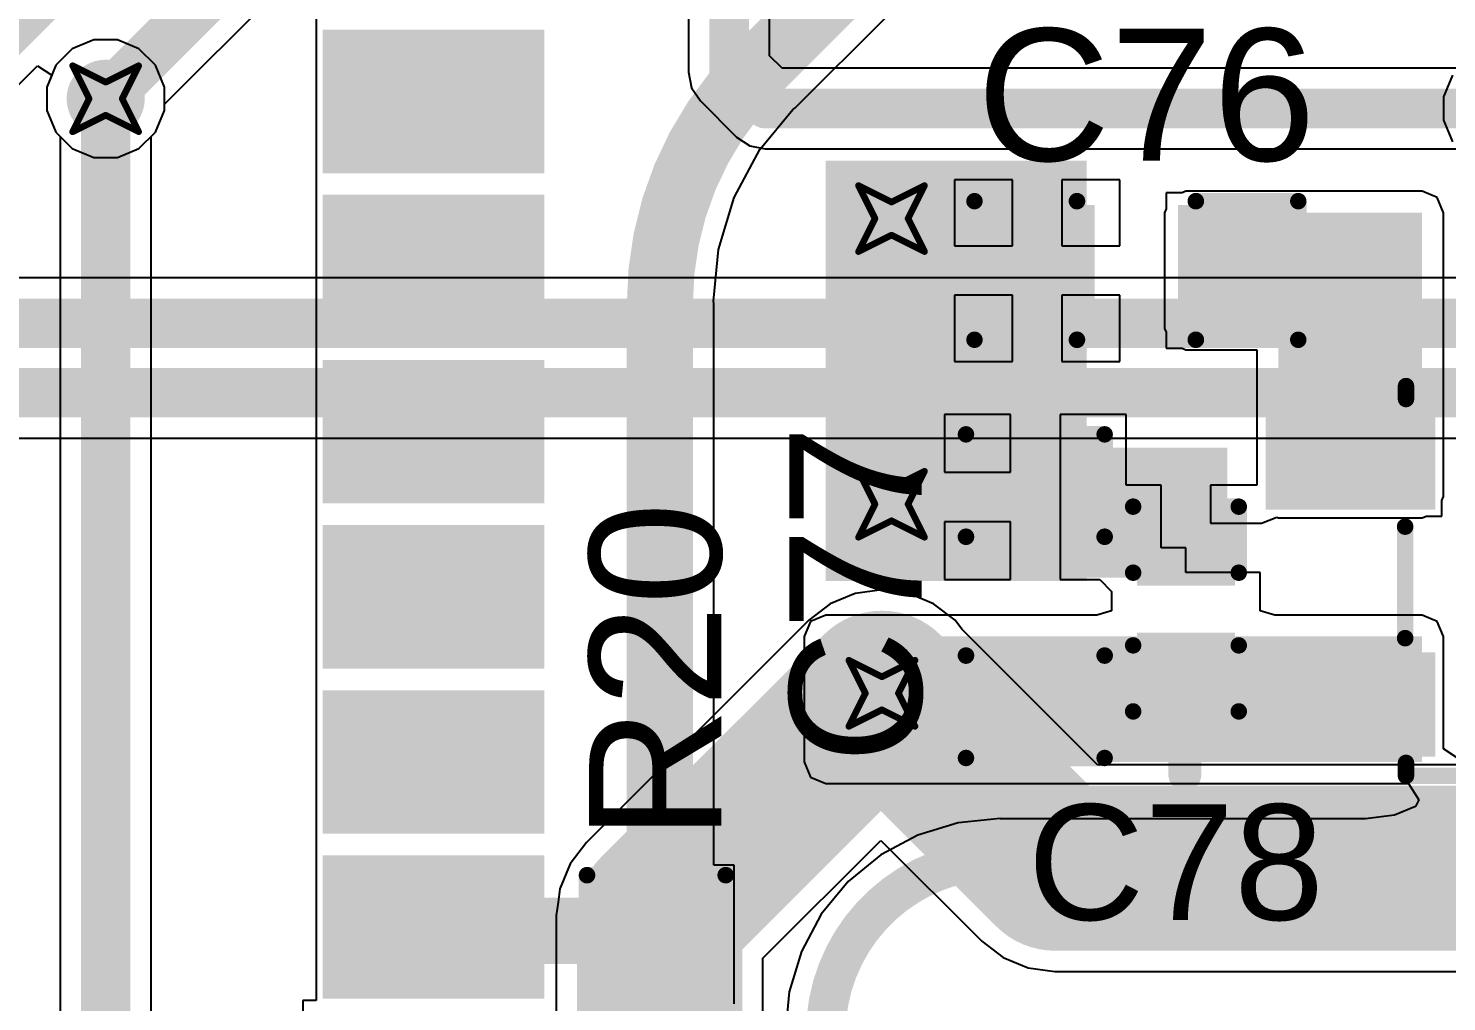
# Model space of a CAD drawing. Header units: millimetres. Extents: x -2 to 282, y -53 to 22.
# Drawn here: x 20.5 to 31.4, y -24.37 to -16.88 of the extents above; entities that cross this region are included whole.
import ezdxf

# ---------------------------------------------------------------- set-up
doc = ezdxf.new("R2010")
doc.units = ezdxf.units.MM
for name, color, linetype in [('BottomLayer', 5, 'Continuous'), ('DrillDrawing', 1, 'Continuous'), ('Mechanical1', 6, 'Continuous'), ('Mechanical2', 216, 'Continuous'), ('TopLayer', 1, 'Continuous'), ('TopOverlay', 2, 'Continuous'), ('TopPaste', 8, 'Continuous'), ('TopSolder', 216, 'Continuous'), ('ViaHoleLayer', 16, 'Continuous')]:
    doc.layers.add(name, color=color, linetype=linetype)
doc.styles.add('Arial', font='', dxfattribs={"height": 0.2})
doc.styles.get('Arial').set_extended_font_data('Arial')

# ---------------------------------------------------------------- blocks, each defined once
blk = doc.blocks.new('38_SMD_M______23')
at = {"layer": 'TopLayer'}
for points in [[(-4.89, -9.63), (-4.89, -8.13), (-3.99, -8.13), (-3.99, -9.63)], [(-3.62, -9.63), (-3.62, -8.13), (-2.72, -8.13), (-2.72, -9.63)], [(-2.35, -9.63), (-2.35, -8.13), (-1.45, -8.13), (-1.45, -9.63)], [(-1.08, -9.63), (-1.08, -8.13), (-0.18, -8.13), (-0.18, -9.63)], [(0.19, -9.63), (0.19, -8.13), (1.09, -8.13), (1.09, -9.63)], [(1.46, -9.63), (1.46, -8.13), (2.36, -8.13), (2.36, -9.63)]]:
    blk.add_hatch(color=1, dxfattribs=at).paths.add_polyline_path(points)
at = {"layer": 'TopPaste'}
for points in [[(-4.89, -9.63), (-4.89, -8.13), (-3.99, -8.13), (-3.99, -9.63)], [(-3.62, -9.63), (-3.62, -8.13), (-2.72, -8.13), (-2.72, -9.63)], [(-2.35, -9.63), (-2.35, -8.13), (-1.45, -8.13), (-1.45, -9.63)], [(-1.08, -9.63), (-1.08, -8.13), (-0.18, -8.13), (-0.18, -9.63)], [(0.19, -9.63), (0.19, -8.13), (1.09, -8.13), (1.09, -9.63)], [(1.46, -9.63), (1.46, -8.13), (2.36, -8.13), (2.36, -9.63)]]:
    blk.add_hatch(color=8, dxfattribs=at).paths.add_polyline_path(points)
at = {"layer": 'TopSolder'}
for points in [[(-4.992, -9.732), (-4.992, -8.028), (-3.888, -8.028), (-3.888, -9.732)], [(-3.722, -9.732), (-3.722, -8.028), (-2.618, -8.028), (-2.618, -9.732)], [(-2.452, -9.732), (-2.452, -8.028), (-1.348, -8.028), (-1.348, -9.732)], [(-1.182, -9.732), (-1.182, -8.028), (-0.078, -8.028), (-0.078, -9.732)], [(0.088, -9.732), (0.088, -8.028), (1.192, -8.028), (1.192, -9.732)], [(1.358, -9.732), (1.358, -8.028), (2.462, -8.028), (2.462, -9.732)]]:
    blk.add_hatch(color=216, dxfattribs=at).paths.add_polyline_path(points)
blk = doc.blocks.new('R___0603_36')
at = {"layer": 'TopLayer'}
for points in [[(-0.381, 0.445), (-0.381, -0.445), (-1.143, -0.445), (-1.143, 0.445)], [(1.143, 0.445), (1.143, -0.445), (0.381, -0.445), (0.381, 0.445)]]:
    blk.add_hatch(color=1, dxfattribs=at).paths.add_polyline_path(points)
at = {"layer": 'TopPaste'}
for points in [[(-0.381, 0.445), (-0.381, -0.445), (-1.143, -0.445), (-1.143, 0.445)], [(1.143, 0.445), (1.143, -0.445), (0.381, -0.445), (0.381, 0.445)]]:
    blk.add_hatch(color=8, dxfattribs=at).paths.add_polyline_path(points)
at = {"layer": 'TopSolder'}
for points in [[(-0.279, 0.546), (-0.279, -0.546), (-1.245, -0.546), (-1.245, 0.546)], [(1.245, 0.546), (1.245, -0.546), (0.279, -0.546), (0.279, 0.546)]]:
    blk.add_hatch(color=216, dxfattribs=at).paths.add_polyline_path(points)
at = {"layer": 'TopOverlay', "const_width": 0.127}
for points in [[(-1.219, -0.533), (-1.219, 0.533)], [(-1.219, 0.533), (1.219, 0.533)], [(1.219, -0.533), (1.219, 0.533)], [(-1.219, -0.533), (1.219, -0.533)]]:
    blk.add_lwpolyline(points, dxfattribs=at)
at = {"layer": 'TopOverlay', "const_width": 0.0635}
for points in [[(-1.251, 0.533, 1), (-1.187, 0.533, 1)], [(-1.251, 0.533, 1), (-1.187, 0.533, 1)], [(1.187, 0.533, 1), (1.251, 0.533, 1)], [(1.187, 0.533, 1), (1.251, 0.533, 1)], [(-1.251, -0.533, 1), (-1.187, -0.533, 1)], [(-1.251, -0.533, 1), (-1.187, -0.533, 1)], [(1.187, -0.533, 1), (1.251, -0.533, 1)], [(1.187, -0.533, 1), (1.251, -0.533, 1)]]:
    blk.add_lwpolyline(points, format="xyb", close=True, dxfattribs=at)
blk = doc.blocks.new('SOT_23_5_74')
at = {"layer": 'TopLayer'}
for points in [[(-1.85, 1.25), (-0.75, 1.25), (-0.75, 0.65), (-1.85, 0.65)], [(0.75, 1.25), (1.85, 1.25), (1.85, 0.65), (0.75, 0.65)], [(-1.85, 0.3), (-0.75, 0.3), (-0.75, -0.3), (-1.85, -0.3)], [(-1.85, -0.65), (-0.75, -0.65), (-0.75, -1.25), (-1.85, -1.25)], [(0.75, -0.65), (1.85, -0.65), (1.85, -1.25), (0.75, -1.25)]]:
    blk.add_hatch(color=1, dxfattribs=at).paths.add_polyline_path(points)
at = {"layer": 'TopPaste'}
for points in [[(-1.85, 1.25), (-0.75, 1.25), (-0.75, 0.65), (-1.85, 0.65)], [(0.75, 1.25), (1.85, 1.25), (1.85, 0.65), (0.75, 0.65)], [(-1.85, 0.3), (-0.75, 0.3), (-0.75, -0.3), (-1.85, -0.3)], [(-1.85, -0.65), (-0.75, -0.65), (-0.75, -1.25), (-1.85, -1.25)], [(0.75, -0.65), (1.85, -0.65), (1.85, -1.25), (0.75, -1.25)]]:
    blk.add_hatch(color=8, dxfattribs=at).paths.add_polyline_path(points)
at = {"layer": 'TopSolder'}
for points in [[(-1.952, 1.352), (-0.648, 1.352), (-0.648, 0.548), (-1.952, 0.548)], [(0.648, 1.352), (1.952, 1.352), (1.952, 0.548), (0.648, 0.548)], [(-1.952, 0.402), (-0.648, 0.402), (-0.648, -0.402), (-1.952, -0.402)], [(-1.952, -0.548), (-0.648, -0.548), (-0.648, -1.352), (-1.952, -1.352)], [(0.648, -0.548), (1.952, -0.548), (1.952, -1.352), (0.648, -1.352)]]:
    blk.add_hatch(color=216, dxfattribs=at).paths.add_polyline_path(points)
at = {"layer": 'TopOverlay', "const_width": 0.127}
for points in [[(0.874, 1.499), (-0.879, 1.499)], [(-0.879, 1.499), (-0.879, 1.399)], [(0.874, 1.499), (0.874, 1.399)], [(-2.007, 0.94), (-2.134, 1.067)], [(-2.134, 1.067), (-2.134, 0.813)], [(-2.007, 0.94), (-2.134, 0.813)], [(0.88, 0.44), (0.88, -0.418)], [(-0.879, -1.399), (-0.879, -1.499)], [(0.874, -1.399), (0.874, -1.499)], [(0.874, -1.499), (-0.879, -1.499)]]:
    blk.add_lwpolyline(points, dxfattribs=at)
at = {"layer": 'TopOverlay', "const_width": 0.0635}
for points in [[(-0.911, 1.499, 1), (-0.847, 1.499, 1)], [(-0.911, 1.499, 1), (-0.847, 1.499, 1)], [(0.842, 1.499, 1), (0.905, 1.499, 1)], [(0.842, 1.499, 1), (0.905, 1.499, 1)], [(-0.911, 1.399, 1), (-0.847, 1.399, 1)], [(0.842, 1.399, 1), (0.905, 1.399, 1)], [(-2.165, 1.067, 1), (-2.102, 1.067, 1)], [(-2.165, 1.067, 1), (-2.102, 1.067, 1)], [(-2.038, 0.94, 1), (-1.975, 0.94, 1)], [(-2.038, 0.94, 1), (-1.975, 0.94, 1)], [(-2.165, 0.813, 1), (-2.102, 0.813, 1)], [(-2.165, 0.813, 1), (-2.102, 0.813, 1)], [(0.848, 0.44, 1), (0.912, 0.44, 1)], [(0.848, -0.418, 1), (0.912, -0.418, 1)], [(-0.911, -1.399, 1), (-0.847, -1.399, 1)], [(0.842, -1.399, 1), (0.905, -1.399, 1)], [(-0.911, -1.499, 1), (-0.847, -1.499, 1)], [(-0.911, -1.499, 1), (-0.847, -1.499, 1)], [(0.842, -1.499, 1), (0.905, -1.499, 1)], [(0.842, -1.499, 1), (0.905, -1.499, 1)]]:
    blk.add_lwpolyline(points, format="xyb", close=True, dxfattribs=at)
blk = doc.blocks.new('C___0402_94')
at = {"layer": 'TopLayer'}
for points in [[(-0.699, -0.318), (-0.699, 0.317), (-0.241, 0.317), (-0.241, -0.318)], [(0.241, -0.318), (0.241, 0.317), (0.699, 0.317), (0.699, -0.318)]]:
    blk.add_hatch(color=1, dxfattribs=at).paths.add_polyline_path(points)
at = {"layer": 'TopPaste'}
for points in [[(-0.699, -0.318), (-0.699, 0.317), (-0.241, 0.317), (-0.241, -0.318)], [(0.241, -0.318), (0.241, 0.317), (0.699, 0.317), (0.699, -0.318)]]:
    blk.add_hatch(color=8, dxfattribs=at).paths.add_polyline_path(points)
at = {"layer": 'TopSolder'}
for points in [[(-0.758, -0.377), (-0.758, 0.377), (-0.181, 0.377), (-0.181, -0.377)], [(0.181, -0.377), (0.181, 0.377), (0.758, 0.377), (0.758, -0.377)]]:
    blk.add_hatch(color=216, dxfattribs=at).paths.add_polyline_path(points)
at = {"layer": 'TopOverlay', "const_width": 0.127}
for points in [[(-0.279, 0.406), (-0.787, 0.406)], [(-0.787, -0.406), (-0.787, 0.406)], [(0.787, 0.406), (0.279, 0.406)], [(0.787, -0.406), (0.787, 0.406)], [(-0.279, -0.406), (-0.787, -0.406)], [(0.787, -0.406), (0.279, -0.406)]]:
    blk.add_lwpolyline(points, dxfattribs=at)
at = {"layer": 'TopOverlay', "const_width": 0.0635}
for points in [[(-0.819, 0.406, 1), (-0.756, 0.406, 1)], [(-0.819, 0.406, 1), (-0.756, 0.406, 1)], [(-0.311, 0.406, 1), (-0.248, 0.406, 1)], [(0.248, 0.406, 1), (0.311, 0.406, 1)], [(0.756, 0.406, 1), (0.819, 0.406, 1)], [(0.756, 0.406, 1), (0.819, 0.406, 1)], [(-0.819, -0.406, 1), (-0.756, -0.406, 1)], [(-0.819, -0.406, 1), (-0.756, -0.406, 1)], [(-0.311, -0.406, 1), (-0.248, -0.406, 1)], [(0.248, -0.406, 1), (0.311, -0.406, 1)], [(0.756, -0.406, 1), (0.819, -0.406, 1)], [(0.756, -0.406, 1), (0.819, -0.406, 1)]]:
    blk.add_lwpolyline(points, format="xyb", close=True, dxfattribs=at)
blk = doc.blocks.new('C___0603_95')
at = {"layer": 'TopLayer'}
for points in [[(-0.381, 0.445), (-0.381, -0.445), (-1.143, -0.445), (-1.143, 0.445)], [(1.143, 0.445), (1.143, -0.445), (0.381, -0.445), (0.381, 0.445)]]:
    blk.add_hatch(color=1, dxfattribs=at).paths.add_polyline_path(points)
at = {"layer": 'TopPaste'}
for points in [[(-0.381, 0.445), (-0.381, -0.445), (-1.143, -0.445), (-1.143, 0.445)], [(1.143, 0.445), (1.143, -0.445), (0.381, -0.445), (0.381, 0.445)]]:
    blk.add_hatch(color=8, dxfattribs=at).paths.add_polyline_path(points)
at = {"layer": 'TopSolder'}
for points in [[(-0.321, 0.504), (-0.321, -0.504), (-1.203, -0.504), (-1.203, 0.504)], [(1.203, 0.504), (1.203, -0.504), (0.321, -0.504), (0.321, 0.504)]]:
    blk.add_hatch(color=216, dxfattribs=at).paths.add_polyline_path(points)
at = {"layer": 'TopOverlay', "const_width": 0.127}
for points in [[(-1.245, -0.533), (-1.245, 0.533)], [(-0.457, 0.533), (-1.245, 0.533)], [(1.245, 0.533), (0.457, 0.533)], [(1.245, -0.533), (1.245, 0.533)], [(-0.457, -0.533), (-1.245, -0.533)], [(1.245, -0.533), (0.457, -0.533)]]:
    blk.add_lwpolyline(points, dxfattribs=at)
at = {"layer": 'TopOverlay', "const_width": 0.0635}
for points in [[(-1.276, 0.533, 1), (-1.213, 0.533, 1)], [(-1.276, 0.533, 1), (-1.213, 0.533, 1)], [(-0.489, 0.533, 1), (-0.425, 0.533, 1)], [(0.425, 0.533, 1), (0.489, 0.533, 1)], [(1.213, 0.533, 1), (1.276, 0.533, 1)], [(1.213, 0.533, 1), (1.276, 0.533, 1)], [(-1.276, -0.533, 1), (-1.213, -0.533, 1)], [(-1.276, -0.533, 1), (-1.213, -0.533, 1)], [(-0.489, -0.533, 1), (-0.425, -0.533, 1)], [(0.425, -0.533, 1), (0.489, -0.533, 1)], [(1.213, -0.533, 1), (1.276, -0.533, 1)], [(1.213, -0.533, 1), (1.276, -0.533, 1)]]:
    blk.add_lwpolyline(points, format="xyb", close=True, dxfattribs=at)
blk = doc.blocks.new('C___0603_96')
at = {"layer": 'TopLayer'}
for points in [[(-0.381, 0.445), (-0.381, -0.445), (-1.143, -0.445), (-1.143, 0.445)], [(1.143, 0.445), (1.143, -0.445), (0.381, -0.445), (0.381, 0.445)]]:
    blk.add_hatch(color=1, dxfattribs=at).paths.add_polyline_path(points)
at = {"layer": 'TopPaste'}
for points in [[(-0.381, 0.445), (-0.381, -0.445), (-1.143, -0.445), (-1.143, 0.445)], [(1.143, 0.445), (1.143, -0.445), (0.381, -0.445), (0.381, 0.445)]]:
    blk.add_hatch(color=8, dxfattribs=at).paths.add_polyline_path(points)
at = {"layer": 'TopSolder'}
for points in [[(-0.321, 0.504), (-0.321, -0.504), (-1.203, -0.504), (-1.203, 0.504)], [(1.203, 0.504), (1.203, -0.504), (0.321, -0.504), (0.321, 0.504)]]:
    blk.add_hatch(color=216, dxfattribs=at).paths.add_polyline_path(points)
at = {"layer": 'TopOverlay', "const_width": 0.127}
for points in [[(-1.245, -0.533), (-1.245, 0.533)], [(-1.245, 0.533), (-0.457, 0.533)], [(0.457, 0.533), (1.245, 0.533)], [(1.245, -0.533), (1.245, 0.533)], [(-1.245, -0.533), (-0.457, -0.533)], [(0.457, -0.533), (1.245, -0.533)]]:
    blk.add_lwpolyline(points, dxfattribs=at)
at = {"layer": 'TopOverlay', "const_width": 0.0635}
for points in [[(-1.276, 0.533, 1), (-1.213, 0.533, 1)], [(-1.276, 0.533, 1), (-1.213, 0.533, 1)], [(-0.489, 0.533, 1), (-0.425, 0.533, 1)], [(0.425, 0.533, 1), (0.489, 0.533, 1)], [(1.213, 0.533, 1), (1.276, 0.533, 1)], [(1.213, 0.533, 1), (1.276, 0.533, 1)], [(-1.276, -0.533, 1), (-1.213, -0.533, 1)], [(-1.276, -0.533, 1), (-1.213, -0.533, 1)], [(-0.489, -0.533, 1), (-0.425, -0.533, 1)], [(0.425, -0.533, 1), (0.489, -0.533, 1)], [(1.213, -0.533, 1), (1.276, -0.533, 1)], [(1.213, -0.533, 1), (1.276, -0.533, 1)]]:
    blk.add_lwpolyline(points, format="xyb", close=True, dxfattribs=at)

msp = doc.modelspace()

# ---------------------------------------------------------------- hatches: boundary and pattern name
at = {"layer": 'BottomLayer'}
h = msp.add_hatch(color=5, dxfattribs=at)
edge = h.paths.add_edge_path()
edge.add_arc((21.091, -17.425), 0.3, 0, 360)
h = msp.add_hatch(color=5, dxfattribs=at)
edge = h.paths.add_edge_path()
edge.add_arc((27.132, -18.347), 0.3, 0, 360)
h = msp.add_hatch(color=5, dxfattribs=at)
edge = h.paths.add_edge_path()
edge.add_arc((27.132, -20.544), 0.3, 0, 360)
h = msp.add_hatch(color=5, dxfattribs=at)
edge = h.paths.add_edge_path()
edge.add_arc((27.058, -21.998), 0.3, 0, 360)
at = {"layer": 'TopLayer'}
h = msp.add_hatch(color=1, dxfattribs=at)
edge = h.paths.add_edge_path()
edge.add_arc((21.091, -17.425), 0.3, 0, 360)
for points in [[(26.626, -21.134), (28.633, -21.134), (28.633, -17.902), (26.626, -17.902)], [(29.395, -19.191), (31.21, -19.191), (31.21, -18.302), (29.395, -18.302)], [(30.106, -20.484), (31.21, -20.484), (31.21, -18.302), (30.106, -18.302)], [(27.792, -21.109), (29.712, -21.109), (29.712, -20.108), (27.792, -20.108)], [(26.626, -22.526), (31.21, -22.526), (31.21, -21.561), (26.626, -21.561)]]:
    msp.add_hatch(color=1, dxfattribs=at).paths.add_polyline_path(points)
h = msp.add_hatch(color=1, dxfattribs=at)
edge = h.paths.add_edge_path()
edge.add_arc((27.132, -18.347), 0.3, 0, 360)
h = msp.add_hatch(color=1, dxfattribs=at)
edge = h.paths.add_edge_path()
edge.add_arc((27.132, -20.544), 0.3, 0, 360)
h = msp.add_hatch(color=1, dxfattribs=at)
edge = h.paths.add_edge_path()
edge.add_arc((27.058, -21.998), 0.3, 0, 360)
at = {"layer": 'ViaHoleLayer'}
h = msp.add_hatch(color=16, dxfattribs=at)
edge = h.paths.add_edge_path()
edge.add_arc((21.091, -17.425), 0.15, 0, 360)
h = msp.add_hatch(color=16, dxfattribs=at)
edge = h.paths.add_edge_path()
edge.add_arc((27.132, -18.347), 0.15, 0, 360)
h = msp.add_hatch(color=16, dxfattribs=at)
edge = h.paths.add_edge_path()
edge.add_arc((27.132, -20.544), 0.15, 0, 360)
h = msp.add_hatch(color=16, dxfattribs=at)
edge = h.paths.add_edge_path()
edge.add_arc((27.058, -21.998), 0.15, 0, 360)

# ---------------------------------------------------------------- linework, layer by layer
at = {"layer": 'BottomLayer'}
for p, q in [((21.543, -17.467), (24.456, -14.553)), ((25.572, -16.505), (25.572, -17.222)), ((26.193, -17.094), (26.193, -16.505)), ((26.29, -17.19), (26.193, -17.094)), ((20.273, -17.467), (20.568, -17.171)), ((20.568, -17.171), (20.676, -17.243)), ((25.572, -17.222), (25.595, -17.341)), ((31.497, -17.19), (26.29, -17.19)), ((20.676, -17.243), (20.638, -17.335)), ((20.638, -17.335), (20.638, -17.515)), ((25.595, -17.341), (25.663, -17.442)), ((25.663, -17.442), (25.941, -17.72)), ((20.638, -17.515), (20.707, -17.681)), ((21.474, -17.681), (21.543, -17.515)), ((21.543, -17.515), (21.543, -17.467)), ((20.707, -17.681), (20.834, -17.808)), ((21.347, -17.808), (21.474, -17.681)), ((25.941, -17.72), (26.042, -17.788)), ((20.834, -17.808), (21.001, -17.877)), ((21.001, -17.877), (21.181, -17.877)), ((21.181, -17.877), (21.347, -17.808)), ((26.042, -17.788), (26.161, -17.811)), ((26.161, -17.811), (31.497, -17.811)), ((43.677, -18.803), (17.926, -18.803)), ((17.431, -20.036), (44.015, -20.036)), ((26.853, -21.23), (26.661, -21.31)), ((27.058, -21.203), (26.853, -21.23)), ((27.264, -21.23), (27.058, -21.203)), ((27.455, -21.31), (27.264, -21.23)), ((26.661, -21.31), (26.496, -21.436)), ((27.62, -21.436), (27.455, -21.31)), ((26.496, -21.436), (24.788, -23.145)), ((27.673, -21.505), (27.62, -21.436)), ((28.716, -22.548), (27.673, -21.505)), ((43.744, -22.548), (28.716, -22.548)), ((24.788, -23.145), (24.661, -23.309)), ((26.143, -24.035), (27.05, -23.129)), ((27.05, -23.129), (27.825, -23.904)), ((24.661, -23.309), (24.582, -23.501)), ((24.582, -23.501), (24.569, -23.604)), ((24.569, -23.604), (24.555, -23.706)), ((24.555, -23.706), (24.555, -23.707)), ((24.555, -23.707), (24.555, -25.496)), ((27.825, -23.904), (27.825, -23.904)), ((27.825, -23.904), (27.99, -24.03)), ((26.143, -26.239), (26.143, -24.035)), ((27.99, -24.03), (28.181, -24.11)), ((28.181, -24.11), (28.387, -24.137)), ((28.387, -24.137), (28.387, -24.137)), ((28.387, -24.137), (38.471, -24.137))]:
    msp.add_line(p, q, dxfattribs=at)
for points, const_width in [([(19.821, -17.425), (30.408, -6.837)], 0.381), ([(21.091, -17.424), (31.523, -6.993)], 0.381), ([(25.883, -17.222), (25.883, -16.176)], 0.305), ([(25.883, -17.222), (26.161, -17.501)], 0.305), ([(26.161, -17.501), (31.826, -17.501)], 0.305), ([(17.781, -19.153), (43.822, -19.153)], 0.381), ([(17.431, -19.686), (44.305, -19.686)], 0.381), ([(25.349, -23.706), (27.058, -21.998)], 1.27), ([(27.058, -22.014), (28.387, -23.343)], 1.27), ([(28.387, -23.343), (38.989, -23.343)], 1.27), ([(25.349, -26.239), (25.349, -23.706)], 1.27)]:
    msp.add_lwpolyline(points, dxfattribs=dict(at, const_width=const_width))
for points, const_width in [([(25.806, -17.222, 1), (25.959, -17.222, 1)], 0.152), ([(25.806, -17.222, 1), (25.959, -17.222, 1)], 0.152), ([(20.996, -17.424, 1), (21.186, -17.424, 1)], 0.191), ([(26.085, -17.501, 1), (26.237, -17.501, 1)], 0.152), ([(26.085, -17.501, 1), (26.237, -17.501, 1)], 0.152), ([(26.741, -21.998, 1), (27.376, -21.998, 1)], 0.635), ([(26.741, -22.014, 1), (27.376, -22.014, 1)], 0.635), ([(28.07, -23.343, 1), (28.705, -23.343, 1)], 0.635), ([(28.07, -23.343, 1), (28.705, -23.343, 1)], 0.635), ([(25.032, -23.706, 1), (25.667, -23.706, 1)], 0.635), ([(25.032, -23.706, 1), (25.667, -23.706, 1)], 0.635)]:
    msp.add_lwpolyline(points, format="xyb", close=True, dxfattribs=dict(at, const_width=const_width))
at = {"layer": 'DrillDrawing', "const_width": 0.0508}
for points in [[(20.837, -17.171), (21.091, -17.298)], [(20.837, -17.171), (20.964, -17.425)], [(21.091, -17.298), (21.345, -17.171)], [(21.218, -17.425), (21.345, -17.171)], [(20.837, -17.679), (20.964, -17.425)], [(21.218, -17.425), (21.345, -17.679)], [(20.837, -17.679), (21.091, -17.552)], [(21.091, -17.552), (21.345, -17.679)], [(26.878, -18.093), (27.132, -18.22)], [(26.878, -18.093), (27.005, -18.347)], [(27.132, -18.22), (27.386, -18.093)], [(27.259, -18.347), (27.386, -18.093)], [(26.878, -18.601), (27.005, -18.347)], [(27.259, -18.347), (27.386, -18.601)], [(26.878, -18.601), (27.132, -18.474)], [(27.132, -18.474), (27.386, -18.601)], [(26.878, -20.29), (27.132, -20.417)], [(26.878, -20.29), (27.005, -20.544)], [(27.132, -20.417), (27.386, -20.29)], [(27.259, -20.544), (27.386, -20.29)], [(26.878, -20.798), (27.005, -20.544)], [(27.259, -20.544), (27.386, -20.798)], [(26.878, -20.798), (27.132, -20.671)], [(27.132, -20.671), (27.386, -20.798)], [(26.804, -21.744), (27.058, -21.871)], [(26.804, -21.744), (26.931, -21.998)], [(27.058, -21.871), (27.312, -21.744)], [(27.185, -21.998), (27.312, -21.744)], [(26.804, -22.252), (26.931, -21.998)], [(27.185, -21.998), (27.312, -22.252)], [(26.804, -22.252), (27.058, -22.125)], [(27.058, -22.125), (27.312, -22.252)]]:
    msp.add_lwpolyline(points, dxfattribs=at)
at = {"layer": 'DrillDrawing', "const_width": 0.0254}
for points in [[(20.824, -17.171, 1), (20.849, -17.171, 1)], [(20.824, -17.171, 1), (20.849, -17.171, 1)], [(21.332, -17.171, 1), (21.357, -17.171, 1)], [(21.332, -17.171, 1), (21.357, -17.171, 1)], [(21.078, -17.298, 1), (21.103, -17.298, 1)], [(21.078, -17.298, 1), (21.103, -17.298, 1)], [(20.951, -17.425, 1), (20.976, -17.425, 1)], [(20.951, -17.425, 1), (20.976, -17.425, 1)], [(21.205, -17.425, 1), (21.23, -17.425, 1)], [(21.205, -17.425, 1), (21.23, -17.425, 1)], [(21.078, -17.552, 1), (21.103, -17.552, 1)], [(21.078, -17.552, 1), (21.103, -17.552, 1)], [(20.824, -17.679, 1), (20.849, -17.679, 1)], [(20.824, -17.679, 1), (20.849, -17.679, 1)], [(21.332, -17.679, 1), (21.357, -17.679, 1)], [(21.332, -17.679, 1), (21.357, -17.679, 1)], [(26.865, -18.093, 1), (26.89, -18.093, 1)], [(26.865, -18.093, 1), (26.89, -18.093, 1)], [(27.373, -18.093, 1), (27.398, -18.093, 1)], [(27.373, -18.093, 1), (27.398, -18.093, 1)], [(27.119, -18.22, 1), (27.144, -18.22, 1)], [(27.119, -18.22, 1), (27.144, -18.22, 1)], [(26.992, -18.347, 1), (27.017, -18.347, 1)], [(26.992, -18.347, 1), (27.017, -18.347, 1)], [(27.246, -18.347, 1), (27.271, -18.347, 1)], [(27.246, -18.347, 1), (27.271, -18.347, 1)], [(27.119, -18.474, 1), (27.144, -18.474, 1)], [(27.119, -18.474, 1), (27.144, -18.474, 1)], [(26.865, -18.601, 1), (26.89, -18.601, 1)], [(26.865, -18.601, 1), (26.89, -18.601, 1)], [(27.373, -18.601, 1), (27.398, -18.601, 1)], [(27.373, -18.601, 1), (27.398, -18.601, 1)], [(26.865, -20.29, 1), (26.89, -20.29, 1)], [(26.865, -20.29, 1), (26.89, -20.29, 1)], [(27.373, -20.29, 1), (27.398, -20.29, 1)], [(27.373, -20.29, 1), (27.398, -20.29, 1)], [(27.119, -20.417, 1), (27.144, -20.417, 1)], [(27.119, -20.417, 1), (27.144, -20.417, 1)], [(26.992, -20.544, 1), (27.017, -20.544, 1)], [(26.992, -20.544, 1), (27.017, -20.544, 1)], [(27.246, -20.544, 1), (27.271, -20.544, 1)], [(27.246, -20.544, 1), (27.271, -20.544, 1)], [(27.119, -20.671, 1), (27.144, -20.671, 1)], [(27.119, -20.671, 1), (27.144, -20.671, 1)], [(26.865, -20.798, 1), (26.89, -20.798, 1)], [(26.865, -20.798, 1), (26.89, -20.798, 1)], [(27.373, -20.798, 1), (27.398, -20.798, 1)], [(27.373, -20.798, 1), (27.398, -20.798, 1)], [(26.791, -21.744, 1), (26.817, -21.744, 1)], [(26.791, -21.744, 1), (26.817, -21.744, 1)], [(27.299, -21.744, 1), (27.325, -21.744, 1)], [(27.299, -21.744, 1), (27.325, -21.744, 1)], [(27.045, -21.871, 1), (27.071, -21.871, 1)], [(27.045, -21.871, 1), (27.071, -21.871, 1)], [(26.918, -21.998, 1), (26.944, -21.998, 1)], [(26.918, -21.998, 1), (26.944, -21.998, 1)], [(27.172, -21.998, 1), (27.198, -21.998, 1)], [(27.172, -21.998, 1), (27.198, -21.998, 1)], [(27.045, -22.125, 1), (27.071, -22.125, 1)], [(27.045, -22.125, 1), (27.071, -22.125, 1)], [(26.791, -22.252, 1), (26.817, -22.252, 1)], [(26.791, -22.252, 1), (26.817, -22.252, 1)], [(27.299, -22.252, 1), (27.325, -22.252, 1)], [(27.299, -22.252, 1), (27.325, -22.252, 1)]]:
    msp.add_lwpolyline(points, format="xyb", close=True, dxfattribs=at)
at = {"layer": 'Mechanical1', "const_width": 0.0127}
msp.add_lwpolyline([(0, 0, -3.218852), (-0.279, -38.414)], format="xyb", dxfattribs=at)
at = {"layer": 'Mechanical2', "const_width": 0.254}
msp.add_lwpolyline([(50.766, 5.478, -1.122171), (-0.294, -38.437)], format="xyb", dxfattribs=at)
at = {"layer": 'Mechanical2'}
for points, const_width in [([(27.772, -19.435, 1), (27.766, -19.435, 1)], 0.254), ([(27.703, -19.435, 1), (27.83, -19.435, 1)], 0.127), ([(27.709, -19.435, 1), (27.836, -19.435, 1)], 0.127)]:
    msp.add_lwpolyline(points, format="xyb", close=True, dxfattribs=dict(at, const_width=const_width))
at = {"layer": 'TopLayer'}
for p, q in [((26.388, -17.497), (27.097, -16.789)), ((22.708, -16.811), (22.708, -16.905)), ((21.001, -16.972), (20.834, -17.041)), ((21.181, -16.972), (21.001, -16.972)), ((21.347, -17.041), (21.181, -16.972)), ((22.708, -16.905), (22.708, -17.987)), ((20.834, -17.041), (20.707, -17.168)), ((21.474, -17.168), (21.347, -17.041)), ((20.707, -17.168), (20.638, -17.335)), ((21.543, -17.335), (21.474, -17.168)), ((20.638, -17.335), (20.638, -17.515)), ((21.543, -17.515), (21.543, -17.335)), ((31.443, -17.244), (31.374, -17.411)), ((31.374, -17.411), (31.374, -17.591)), ((20.638, -17.515), (20.707, -17.681)), ((21.474, -17.681), (21.543, -17.515)), ((26.119, -17.816), (26.372, -17.508)), ((26.372, -17.508), (26.388, -17.497)), ((31.374, -17.591), (31.443, -17.757)), ((20.707, -17.681), (20.741, -17.715)), ((20.741, -17.715), (20.741, -27.114)), ((21.44, -17.715), (21.474, -17.681)), ((21.44, -27.204), (21.44, -17.715)), ((25.922, -18.185), (26.119, -17.816)), ((22.708, -17.987), (22.708, -18.048)), ((22.708, -18.048), (22.708, -18.175)), ((28.061, -18.048), (27.617, -18.048)), ((27.617, -18.048), (27.617, -18.556)), ((28.061, -18.556), (28.061, -18.048)), ((28.887, -18.048), (28.442, -18.048)), ((28.442, -18.048), (28.442, -18.556)), ((28.887, -18.556), (28.887, -18.048)), ((22.708, -18.175), (22.708, -19.257)), ((25.801, -18.585), (25.922, -18.185)), ((29.365, -18.149), (29.242, -18.149)), ((29.242, -18.149), (29.242, -18.272)), ((29.395, -18.137), (29.365, -18.149)), ((31.21, -18.137), (29.395, -18.137)), ((31.327, -18.185), (31.21, -18.137)), ((31.375, -18.302), (31.327, -18.185)), ((29.242, -18.272), (29.23, -18.302)), ((29.23, -18.302), (29.23, -19.191)), ((31.375, -20.484), (31.375, -18.302)), ((25.762, -18.982), (25.801, -18.585)), ((27.617, -18.556), (28.061, -18.556)), ((28.442, -18.556), (28.887, -18.556)), ((28.061, -18.937), (27.617, -18.937)), ((27.617, -18.937), (27.617, -19.445)), ((28.061, -19.445), (28.061, -18.937)), ((28.887, -18.937), (28.442, -18.937)), ((28.442, -18.937), (28.442, -19.445)), ((28.887, -19.445), (28.887, -18.937)), ((25.766, -19), (25.762, -18.982)), ((25.766, -23.321), (25.766, -19)), ((22.708, -19.257), (22.708, -19.318)), ((29.23, -19.191), (29.242, -19.221)), ((29.242, -19.221), (29.242, -19.343)), ((22.708, -19.318), (22.708, -19.445)), ((29.242, -19.343), (29.365, -19.343)), ((29.365, -19.343), (29.395, -19.356)), ((29.395, -19.356), (29.941, -19.356)), ((29.941, -19.356), (29.941, -20.397)), ((22.708, -19.445), (22.708, -20.527)), ((27.617, -19.445), (28.061, -19.445)), ((28.442, -19.445), (28.887, -19.445)), ((28.046, -19.854), (27.538, -19.854)), ((27.538, -19.854), (27.538, -20.298)), ((28.046, -20.298), (28.046, -19.854)), ((28.935, -19.854), (28.427, -19.854)), ((28.427, -19.854), (28.427, -20.489)), ((28.935, -20.397), (28.935, -19.854)), ((27.538, -20.298), (28.046, -20.298)), ((28.427, -20.489), (28.427, -21.124)), ((29.204, -20.397), (28.935, -20.397)), ((29.204, -20.88), (29.204, -20.397)), ((29.941, -20.397), (29.585, -20.397)), ((29.585, -20.397), (29.585, -20.689)), ((31.363, -20.514), (31.375, -20.484)), ((22.708, -20.527), (22.708, -20.654)), ((31.363, -20.636), (31.363, -20.514)), ((22.708, -20.654), (22.708, -20.715)), ((28.046, -20.679), (27.538, -20.679)), ((27.538, -20.679), (27.538, -21.124)), ((28.046, -21.124), (28.046, -20.679)), ((29.585, -20.689), (29.975, -20.689)), ((29.975, -20.689), (30.093, -20.644)), ((30.093, -20.644), (30.106, -20.649)), ((30.106, -20.649), (31.21, -20.649)), ((31.21, -20.649), (31.241, -20.636)), ((31.241, -20.636), (31.363, -20.636)), ((22.708, -20.715), (22.708, -21.797)), ((29.395, -20.88), (29.204, -20.88)), ((29.395, -21.07), (29.395, -20.88)), ((27.538, -21.124), (28.046, -21.124)), ((28.427, -21.124), (28.734, -21.124)), ((28.734, -21.124), (28.823, -21.214)), ((29.966, -21.07), (29.395, -21.07)), ((29.966, -21.269), (29.966, -21.07)), ((28.823, -21.214), (28.823, -21.363)), ((28.823, -21.363), (28.71, -21.396)), ((29.966, -21.363), (29.966, -21.269)), ((30.079, -21.396), (29.966, -21.363)), ((26.51, -21.445), (26.461, -21.561)), ((26.626, -21.396), (26.51, -21.445)), ((28.71, -21.396), (26.626, -21.396)), ((31.21, -21.396), (30.079, -21.396)), ((31.327, -21.445), (31.21, -21.396)), ((31.375, -21.561), (31.327, -21.445)), ((26.461, -21.561), (26.461, -22.526)), ((31.375, -22.424), (31.375, -21.561)), ((22.708, -21.797), (22.708, -21.858)), ((22.708, -21.858), (22.708, -21.985)), ((22.708, -21.985), (22.708, -23.067)), ((31.502, -22.509), (31.375, -22.424)), ((26.461, -22.526), (26.51, -22.643)), ((26.51, -22.643), (26.626, -22.691)), ((26.626, -22.691), (31.106, -22.691)), ((31.106, -22.691), (31.184, -22.818)), ((31.159, -22.869), (30.999, -22.935)), ((31.184, -22.818), (31.159, -22.869)), ((27.645, -22.994), (27.335, -23.088)), ((27.967, -22.962), (27.645, -22.994)), ((27.967, -22.964), (27.967, -22.962)), ((30.772, -22.964), (27.967, -22.964)), ((30.774, -22.964), (30.772, -22.964)), ((30.999, -22.935), (30.774, -22.964)), ((22.708, -23.067), (22.708, -23.194)), ((27.335, -23.088), (27.049, -23.241)), ((22.708, -23.194), (22.708, -23.255)), ((22.708, -23.255), (22.708, -24.362)), ((25.921, -23.321), (25.766, -23.321)), ((25.921, -24.387), (25.921, -23.321)), ((27.049, -23.241), (26.798, -23.446)), ((26.798, -23.446), (26.592, -23.697)), ((26.592, -23.697), (26.439, -23.983)), ((26.439, -23.983), (26.345, -24.293)), ((26.345, -24.293), (26.314, -24.616)), ((22.708, -24.362), (22.607, -24.362)), ((22.607, -24.362), (22.607, -24.875))]:
    msp.add_line(p, q, dxfattribs=at)
for points, const_width in [([(26.095, -17.204), (26.804, -16.496)], 0.508), ([(21.091, -17.425), (21.091, -17.399)], 0.381), ([(21.091, -28.106), (21.091, -17.425)], 0.381), ([(25.351, -23.788), (25.351, -19)], 0.508), ([(27.967, -23.275), (30.772, -23.275)], 0.305), ([(23.611, -23.796), (23.64, -23.825)], 0.508), ([(23.64, -23.825), (25.295, -23.825)], 0.508), ([(25.295, -23.825), (25.324, -23.854)], 0.508)]:
    msp.add_lwpolyline(points, dxfattribs=dict(at, const_width=const_width))
for points, const_width in [([(25.351, -19, -0.198912), (26.095, -17.204)], 0.508), ([(31.575, -22.962, -0.187743), (30.772, -23.275)], 0.305), ([(26.626, -24.616, -0.414214), (27.967, -23.275)], 0.305), ([(25.351, -23.788, -0.198912), (25.324, -23.854)], 0.508)]:
    msp.add_lwpolyline(points, format="xyb", dxfattribs=dict(at, const_width=const_width))
for points, const_width in [([(25.968, -17.204, 1), (26.222, -17.204, 1)], 0.254), ([(25.968, -17.204, 1), (26.222, -17.204, 1)], 0.254), ([(20.995, -17.399, 1), (21.186, -17.399, 1)], 0.191), ([(20.995, -17.425, 1), (21.186, -17.425, 1)], 0.191), ([(20.995, -17.425, 1), (21.186, -17.425, 1)], 0.191), ([(25.224, -19, 1), (25.478, -19, 1)], 0.254), ([(25.224, -19, 1), (25.478, -19, 1)], 0.254), ([(27.891, -23.275, 1), (28.044, -23.275, 1)], 0.152), ([(27.891, -23.275, 1), (28.044, -23.275, 1)], 0.152), ([(30.695, -23.275, 1), (30.848, -23.275, 1)], 0.152), ([(30.695, -23.275, 1), (30.848, -23.275, 1)], 0.152), ([(23.484, -23.796, 1), (23.738, -23.796, 1)], 0.254), ([(25.224, -23.788, 1), (25.478, -23.788, 1)], 0.254), ([(25.224, -23.788, 1), (25.478, -23.788, 1)], 0.254), ([(23.513, -23.825, 1), (23.767, -23.825, 1)], 0.254), ([(23.513, -23.825, 1), (23.767, -23.825, 1)], 0.254), ([(25.168, -23.825, 1), (25.422, -23.825, 1)], 0.254), ([(25.168, -23.825, 1), (25.422, -23.825, 1)], 0.254), ([(25.197, -23.854, 1), (25.451, -23.854, 1)], 0.254), ([(25.197, -23.854, 1), (25.451, -23.854, 1)], 0.254)]:
    msp.add_lwpolyline(points, format="xyb", close=True, dxfattribs=dict(at, const_width=const_width))
at = {"layer": 'TopOverlay', "const_width": 0.254}
msp.add_lwpolyline([(29.386, -22.622), (29.39, -22.269)], dxfattribs=at)
at = {"layer": 'TopOverlay', "const_width": 0.127}
for points in [[(29.327, -22.269, 1), (29.454, -22.269, 1)], [(29.323, -22.622, 1), (29.45, -22.622, 1)]]:
    msp.add_lwpolyline(points, format="xyb", close=True, dxfattribs=at)

# ---------------------------------------------------------------- block references
for name, p, rotation in [('38_SMD_M______23', (14.731, -19.356), 90), ('SOT_23_5_74', (31.96, -21.134), 180), ('C___0603_95', (28.237, -21.251), 270), ('C___0402_94', (29.395, -21.35), 270), ('R___0603_36', (25.324, -24.616), 270)]:
    msp.add_blockref(name, p, dxfattribs=dict(rotation=rotation))
msp.add_blockref('C___0603_96', (29.014, -18.746))

# ---------------------------------------------------------------- texts
at = {"layer": 'TopOverlay', "style": 'Arial'}
for s, height, p in [('C76', 1.016, (27.788, -17.902)), ('C78', 0.889, (28.178, -23.741))]:
    msp.add_text(s, height=height, dxfattribs=at).set_placement(p)
for s, p in [('C77', (27.363, -22.539)), ('R20', (25.823, -23.132))]:
    msp.add_text(s, height=1.016, rotation=90, dxfattribs=at).set_placement(p)

doc.saveas('drawing.dxf')
